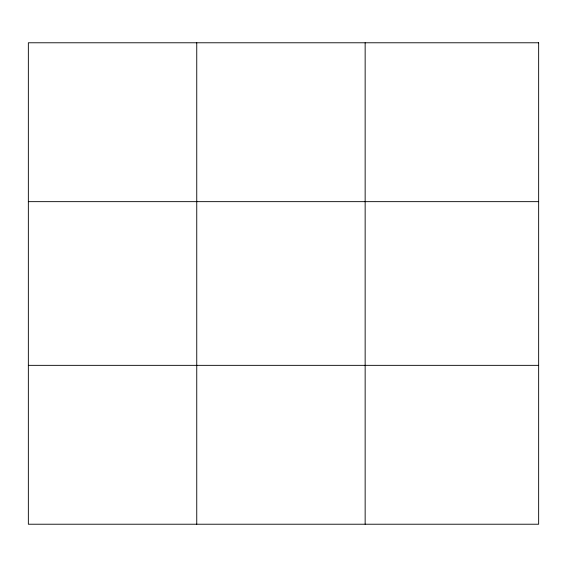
<?xml version="1.0" encoding="UTF-8"?>
<svg xmlns="http://www.w3.org/2000/svg" width="567" height="567" viewBox="0 0 567 567"><rect width="100%" height="100%" fill="white"/><g stroke="black" fill="none" stroke-linecap="round" stroke-linejoin="round"><path stroke-width="0.85" d="M196.749 524.22L196.749 42.78M365.148 524.22L365.148 42.78M28.35 201.654L538.65 201.654M28.35 365.346L538.65 365.346M538.65 42.78L538.65 524.22L28.35 524.22L28.35 42.78L538.65 42.78"/></g></svg>
